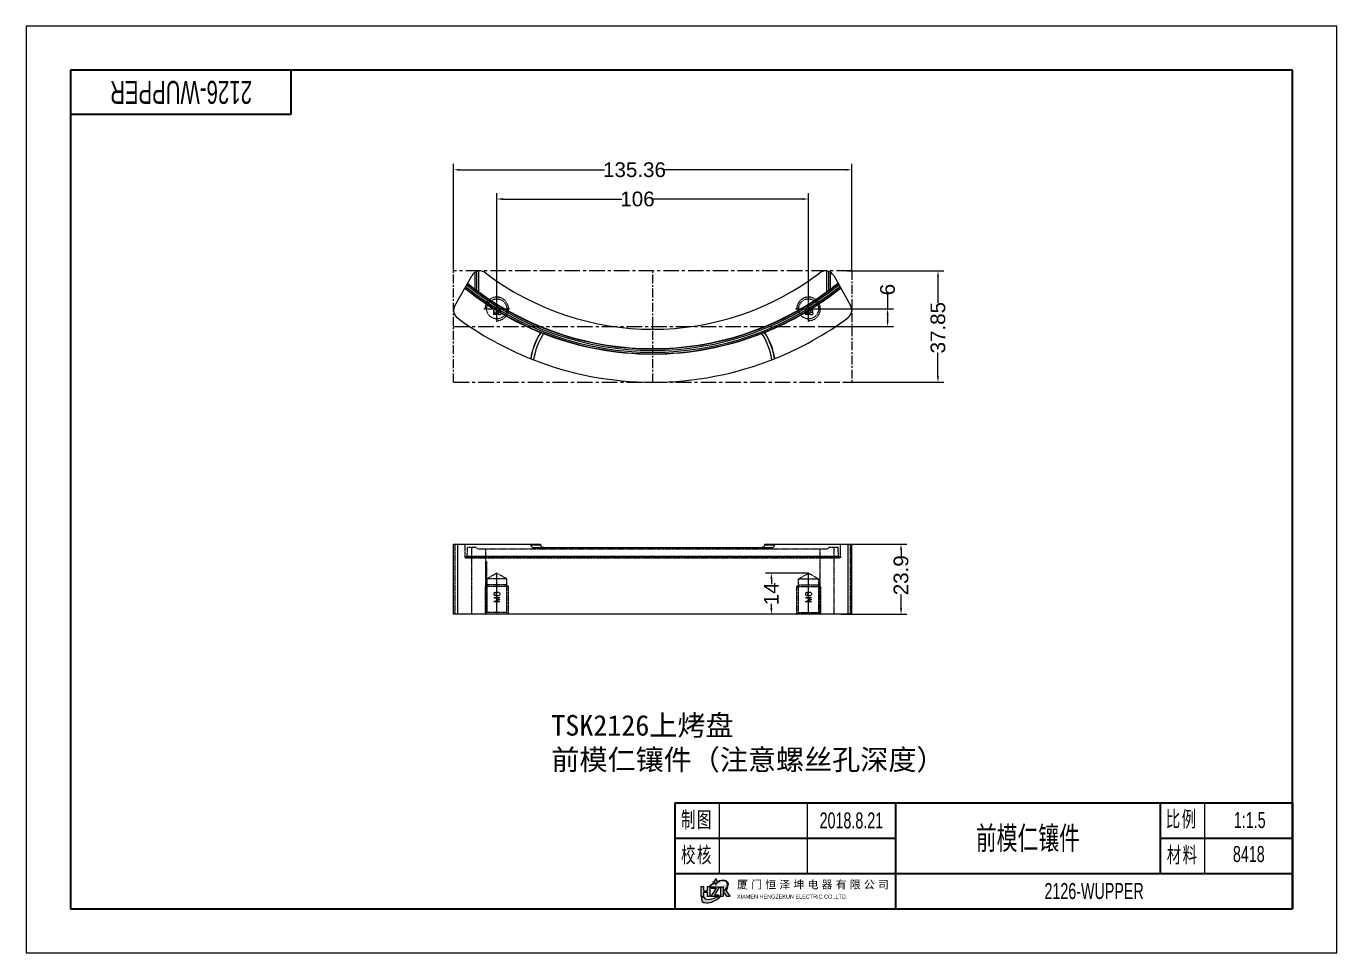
# Model space of a CAD drawing. Header units: inches. Extents: x -1272 to 960, y 895 to 1216.
# Drawn here: x -228.3 to 217.2, y 901 to 1216 of the extents above; entities that cross this region are included whole.
import ezdxf
from ezdxf.enums import TextEntityAlignment as Align

# ---------------------------------------------------------------- set-up
doc = ezdxf.new("R2010")
doc.units = ezdxf.units.IN
doc.header["$MEASUREMENT"] = 0
doc.linetypes.add('CENTER', pattern=[0.6, 0.375, -0.075, 0.075, -0.075])
doc.linetypes.add('HIDDEN', pattern=[0.2, 0.1, -0.1])
doc.layers.add('23', color=7, linetype='Continuous')
for name, color, linetype, lineweight in [('dim', 82, 'Continuous', 9), ('screw', 33, 'Continuous', 13), ('文字层', 3, 'Continuous', 18), ('粗实线层', 7, 'Continuous', 35), ('细实线层', 7, 'Continuous', 18)]:
    doc.layers.add(name, color=color, linetype=linetype, lineweight=lineweight)
doc.styles.get("Standard").update_dxf_attribs({"font": 'arial.ttf'})
doc.styles.add('TXT', font='txt.shx', dxfattribs={"bigfont": 'gbcbig.shx'})
doc.styles.add('标准', font='FSGB2312.ttf', dxfattribs={"width": 0.667})
doc.dimstyles.new('副本 STANDARD', dxfattribs={"dimtxt": 6, "dimasz": 4, "dimexe": 2, "dimexo": 0, "dimgap": 0, "dimtad": 0, "dimdsep": 46, "dimlunit": 6, "dimtxsty": 'Standard', "dimcen": 0, "dimclrd": 4, "dimclre": 4, "dimclrt": 6, "dimazin": 2, "dimtfac": 2, "dimtofl": 0, "dimtmove": 1, "dimatfit": 3, "dimfxl": 0, "dimtolj": 1, "dimtzin": 0, "dimarcsym": 0})

# ---------------------------------------------------------------- blocks, each defined once
blk = doc.blocks.new('screw_m8_g')
at = {"layer": 'screw', "color": 1, "linetype": 'CENTER', "ltscale": 0.248791}
for p, q in [((-4.4, 0), (4.4, 0)), ((0, -4.4), (0, 4.4))]:
    blk.add_line(p, q, dxfattribs=at)
at = {"layer": 'screw', "color": 33, "linetype": 'HIDDEN', "ltscale": 0.248791}
blk.add_circle((0, 0), 3.4, dxfattribs=at)
at = {"layer": 'screw', "color": 92, "linetype": 'HIDDEN', "ltscale": 0.248791}
blk.add_arc((0, 0), 4, 270, 180, dxfattribs=at)
at = {"layer": 'screw', "color": 6, "style": 'TXT'}
blk.add_text('M8', height=1.6, dxfattribs=at).set_placement((-1.36, -2))
blk = doc.blocks.new('*D16')
at = {"layer": 'Defpoints', "color": 0, "transparency": 16777216}
for p in [(-83.04, 1167.23), (-83.04, 1132.88), (52.32, 1132.88, 0)]:
    blk.add_point(p, dxfattribs=at)
at = {"layer": 'dim', "color": 4, "lineweight": -2, "transparency": 16777216}
for p, q in [((-83.04, 1132.88), (-83.04, 1169.23)), ((-81.04, 1167.23), (-31.69, 1167.23)), ((50.32, 1167.23), (-11.41, 1167.23)), ((52.32, 1132.88), (52.32, 1169.23))]:
    blk.add_line(p, q, dxfattribs=at)
at = {"layer": 'dim', "color": 4, "transparency": 16777216}
for points in [[(-81.04, 1167.56), (-81.04, 1166.9), (-83.04, 1167.23)], [(50.32, 1167.56), (50.32, 1166.9), (52.32, 1167.23)]]:
    blk.add_solid(points, dxfattribs=at)
at = {"layer": 'dim', "color": 6, "transparency": 16777216, "insert": (-21.55, 1167.23), "char_height": 5, "attachment_point": 5}
blk.add_mtext('\\A1;135.36', dxfattribs=at)
blk = doc.blocks.new('*D17')
at = {"layer": 'Defpoints', "color": 0, "transparency": 16777216}
for p in [(50.64, 1132.88, 0), (49.23, 1095.03), (81.61, 1095.03)]:
    blk.add_point(p, dxfattribs=at)
at = {"layer": 'dim', "color": 4, "lineweight": -2, "transparency": 16777216}
for p, q in [((50.64, 1132.88), (83.61, 1132.88)), ((81.61, 1130.88), (81.61, 1122)), ((81.61, 1097.03), (81.61, 1105.09)), ((49.23, 1095.03), (83.61, 1095.03))]:
    blk.add_line(p, q, dxfattribs=at)
at = {"layer": 'dim', "color": 4, "transparency": 16777216}
for points in [[(81.27, 1130.88), (81.94, 1130.88), (81.61, 1132.88)], [(81.27, 1097.03), (81.94, 1097.03), (81.61, 1095.03)]]:
    blk.add_solid(points, dxfattribs=at)
at = {"layer": 'dim', "color": 6, "transparency": 16777216, "insert": (81.61, 1113.55), "char_height": 5, "attachment_point": 5, "rotation": 90}
blk.add_mtext('\\A1;37.85', dxfattribs=at)
blk = doc.blocks.new('*D18')
at = {"layer": 'Defpoints', "color": 0, "transparency": 16777216}
for p in [(-68.36, 1157.29), (-68.36, 1124.35), (37.64, 1124.35)]:
    blk.add_point(p, dxfattribs=at)
at = {"layer": 'dim', "color": 4, "lineweight": -2, "transparency": 16777216}
for p, q in [((-68.36, 1124.35), (-68.36, 1159.29)), ((37.64, 1124.35), (37.64, 1159.29)), ((-66.36, 1157.29), (-25.83, 1157.29)), ((35.64, 1157.29), (-15.26, 1157.29))]:
    blk.add_line(p, q, dxfattribs=at)
at = {"layer": 'dim', "color": 4, "transparency": 16777216}
for points in [[(-66.36, 1157.62), (-66.36, 1156.96), (-68.36, 1157.29)], [(35.64, 1157.62), (35.64, 1156.96), (37.64, 1157.29)]]:
    blk.add_solid(points, dxfattribs=at)
at = {"layer": 'dim', "color": 6, "transparency": 16777216, "insert": (-20.54, 1157.29), "char_height": 5, "attachment_point": 5}
blk.add_mtext('\\A1;106', dxfattribs=at)
blk = doc.blocks.new('*D13')
at = {"layer": 'Defpoints', "color": 0, "transparency": 16777216}
for p in [(42.04, 1119.95), (42.04, 1113.95), (64.48, 1113.95)]:
    blk.add_point(p, dxfattribs=at)
at = {"layer": 'dim', "color": 4, "lineweight": -2, "transparency": 16777216}
for p, q in [((64.48, 1124.85), (64.48, 1119.95)), ((42.04, 1119.95), (66.48, 1119.95)), ((42.04, 1113.95), (66.48, 1113.95)), ((64.48, 1117.95), (64.48, 1115.95))]:
    blk.add_line(p, q, dxfattribs=at)
at = {"layer": 'dim', "color": 4, "transparency": 16777216}
for points in [[(64.14, 1117.95), (64.81, 1117.95), (64.48, 1119.95)], [(64.14, 1115.95), (64.81, 1115.95), (64.48, 1113.95)]]:
    blk.add_solid(points, dxfattribs=at)
at = {"layer": 'dim', "color": 6, "transparency": 16777216, "insert": (64.48, 1126.5), "char_height": 5, "attachment_point": 5, "rotation": 90}
blk.add_mtext('\\A1;6', dxfattribs=at)
blk = doc.blocks.new('*D14')
at = {"layer": 'Defpoints', "color": 0, "transparency": 16777216}
for p in [(49.78, 1040.01), (48.65, 1016.11), (69.06, 1016.11)]:
    blk.add_point(p, dxfattribs=at)
at = {"layer": 'dim', "color": 4, "lineweight": -2, "transparency": 16777216}
for p, q in [((49.78, 1040.01), (71.06, 1040.01)), ((69.06, 1038.01), (69.06, 1035.93)), ((69.06, 1018.11), (69.06, 1022.85)), ((48.65, 1016.11), (71.06, 1016.11))]:
    blk.add_line(p, q, dxfattribs=at)
at = {"layer": 'dim', "color": 4, "transparency": 16777216}
for points in [[(68.72, 1038.01), (69.39, 1038.01), (69.06, 1040.01)], [(68.72, 1018.11), (69.39, 1018.11), (69.06, 1016.11)]]:
    blk.add_solid(points, dxfattribs=at)
at = {"layer": 'dim', "color": 6, "transparency": 16777216, "insert": (69.06, 1029.39), "char_height": 5, "attachment_point": 5, "rotation": 90}
blk.add_mtext('\\A1;23.9', dxfattribs=at)
blk = doc.blocks.new('*D15')
at = {"layer": 'Defpoints', "color": 0, "transparency": 16777216}
for p in [(37.64, 1030.11), (24.99, 1016.11), (30.12, 1016.11)]:
    blk.add_point(p, dxfattribs=at)
at = {"layer": 'dim', "color": 4, "lineweight": -2, "transparency": 16777216}
for p, q in [((37.64, 1030.11), (22.99, 1030.11)), ((24.99, 1028.11), (24.99, 1026.38)), ((30.12, 1016.11), (22.99, 1016.11)), ((24.99, 1018.11), (24.99, 1019.71))]:
    blk.add_line(p, q, dxfattribs=at)
at = {"layer": 'dim', "color": 4, "transparency": 16777216}
for points in [[(24.66, 1028.11), (25.32, 1028.11), (24.99, 1030.11)], [(24.66, 1018.11), (25.32, 1018.11), (24.99, 1016.11)]]:
    blk.add_solid(points, dxfattribs=at)
at = {"layer": 'dim', "color": 6, "transparency": 16777216, "insert": (24.99, 1023.05), "char_height": 5, "attachment_point": 5, "rotation": 90}
blk.add_mtext('\\A1;14', dxfattribs=at)
blk = doc.blocks.new('A4图框')
at = {"layer": '粗实线层'}
for p, q in [((-138.5, 95), (-138.5, -95)), ((138.5, 95), (-138.5, 95)), ((-88.5, 95), (-88.5, 85)), ((138.5, -95), (138.5, 95)), ((-88.5, 85), (-138.5, 85)), ((-138.5, -95), (138.5, -95))]:
    blk.add_line(p, q, dxfattribs=at)
at = {"layer": '细实线层'}
for p, q in [((148.5, 105), (-148.5, 105)), ((-148.5, 105), (-148.5, -105)), ((148.5, -105), (148.5, 105)), ((-148.5, -105), (148.5, -105))]:
    blk.add_line(p, q, dxfattribs=at)
at = {"layer": '文字层', "style": '标准', "width": 0.667}
blk.add_attdef('图纸编号', text='', height=5.19, rotation=180, dxfattribs=at).set_placement((-113.41, 90), align=Align.MIDDLE_CENTER)
blk = doc.blocks.new('A4标题栏')
h = blk.add_hatch(color=3)
h.dxf.hatch_style = 1
h.paths.add_polyline_path([(-132, 4.92), (-132.71, 4.92), (-132.71, 4.01), (-133.41, 4.01), (-133.41, 4.92), (-134.11, 4.92), (-134.11, 2.82), (-133.41, 2.82), (-133.41, 3.73), (-132.71, 3.73), (-132.71, 2.82), (-132, 2.82)])
h.paths.add_polyline_path([(-129.9, 4.92), (-131.74, 4.92), (-131.74, 4.64), (-130.67, 4.64), (-131.83, 2.82), (-130.07, 2.82), (-130.07, 3.1), (-131.02, 3.1)])
h.paths.add_polyline_path([(-129.02, 4.92), (-129.67, 4.92), (-129.67, 2.82), (-129.02, 2.82)])
edge = h.paths.add_edge_path()
edge.add_ellipse((-130.95, 3.87), major_axis=(-2.89, -2.17), ratio=0.475526, start_angle=127.0084, end_angle=146.5686)
edge.add_line((-127.97, 4.92), (-128.25, 4.92))
edge.add_ellipse((-130.78, 4.22), major_axis=(-2.55, -1.75), ratio=0.462381, start_angle=113.418, end_angle=143.4361, ccw=False)
edge.add_line((-129.02, 3.83), (-128.29, 2.82))
edge.add_line((-128.29, 2.82), (-127.44, 2.82))
edge.add_line((-127.44, 2.82), (-128.39, 4.08))
h.paths.add_polyline_path([(-129.95, 6.08, -0.414214), (-130.71, 6.84, -0.414214), (-131.47, 6.08, -0.414214), (-130.71, 5.32, -0.414214)])
h = blk.add_hatch(color=3)
h.dxf.hatch_style = 1
edge = h.paths.add_edge_path()
edge.add_ellipse((-130.78, 4.22), major_axis=(-2.55, -1.75), ratio=0.462381, start_angle=259.9884, end_angle=277.0287, ccw=False)
edge.add_arc((-131.47, 5.32), 0.495, 47.0815, 59.7575)
edge.add_ellipse((-130.95, 3.87), major_axis=(-2.89, -2.17), ratio=0.475526, start_angle=255.3223, end_angle=271.8023)
edge.add_line((-132.07, 5.18), (-131.89, 5.18))
edge = h.paths.add_edge_path()
edge.add_ellipse((-130.95, 3.87), major_axis=(-2.89, -2.17), ratio=0.475526, start_angle=152.9499, end_angle=232.8461)
edge.add_arc((-129.74, 6.93), 0.709, 246.2468, 261.3719)
edge.add_ellipse((-130.78, 4.22), major_axis=(-2.55, -1.75), ratio=0.462381, start_angle=150.9505, end_angle=232.0867, ccw=False)
edge.add_line((-128.15, 5.18), (-127.9, 5.18))
edge = h.paths.add_edge_path()
edge.add_ellipse((-130.95, 3.87), major_axis=(-2.89, -2.17), ratio=0.475526, start_angle=330.9377, end_angle=453.8146)
edge.add_line((-129.73, 2.64), (-130.63, 2.64))
edge.add_ellipse((-130.78, 4.22), major_axis=(-2.55, -1.75), ratio=0.462381, start_angle=352.501, end_angle=435.4781, ccw=False)
edge.add_line((-133.41, 2.64), (-133.98, 2.64))
h.paths.add_polyline_path([(-124.92, 1.33), (-97.75, 1.33), (-97.75, 2.79), (-124.92, 2.79)], flags=9)
h.paths.add_polyline_path([(-125.19, 3.38), (-97.3, 3.38), (-97.3, 6.3), (-125.19, 6.3)], flags=9)
at = {"color": 3}
for p, q in [((-133.41, 4.92), (-134.11, 4.92)), ((-134.11, 4.92), (-134.11, 2.82)), ((-133.41, 4.01), (-133.41, 4.92)), ((-133.41, 4.01), (-132.71, 4.01)), ((-133.41, 2.82), (-133.41, 3.73)), ((-133.41, 3.73), (-132.71, 3.73)), ((-132.71, 4.92), (-132.71, 4.01)), ((-132, 4.92), (-132.71, 4.92)), ((-132.71, 3.73), (-132.71, 2.82)), ((-132.07, 5.18), (-131.89, 5.18)), ((-132, 2.82), (-132, 4.92)), ((-130.67, 4.64), (-131.83, 2.82)), ((-131.74, 4.92), (-129.9, 4.92)), ((-131.74, 4.92), (-131.74, 4.64)), ((-131.74, 4.64), (-130.67, 4.64)), ((-129.9, 4.92), (-131.02, 3.1)), ((-131.02, 3.1), (-130.07, 3.1)), ((-130.07, 3.1), (-130.07, 2.82)), ((-129.67, 4.92), (-129.02, 4.92)), ((-129.67, 4.92), (-129.67, 2.82)), ((-129.02, 4.92), (-129.02, 2.82)), ((-129.02, 3.83), (-128.29, 2.82)), ((-127.44, 2.82), (-128.39, 4.08)), ((-128.25, 4.92), (-127.97, 4.92)), ((-128.15, 5.18), (-127.9, 5.18)), ((-134.11, 2.82), (-133.41, 2.82)), ((-132.71, 2.82), (-132, 2.82)), ((-131.83, 2.82), (-130.07, 2.82)), ((-129.67, 2.82), (-129.02, 2.82)), ((-128.29, 2.82), (-127.44, 2.82))]:
    blk.add_line(p, q, dxfattribs=at)
for points in [[(-133.41, 2.64), (-133.98, 2.64)], [(-129.73, 2.64), (-130.63, 2.64)]]:
    blk.add_lwpolyline(points, dxfattribs=at)
for centre, radius, start, end in [((-131.47, 6.84), 0.758, 270, 0), ((-131.47, 5.32), 0.758, 0, 90), ((-129.95, 6.84), 0.758, 180, 270), ((-129.95, 5.32), 0.758, 90, 180), ((-129.74, 6.93), 0.709, 246.2468, 261.3719), ((-131.47, 5.32), 0.495, 47.0815, 59.7575)]:
    blk.add_arc(centre, radius, start, end, dxfattribs=at)
for centre, major_axis, ratio, start_param, end_param in [((-130.95, 3.87), (-2.89, -2.17), 0.475526, 2.66948, 4.06393), ((-130.78, 4.22), (-2.55, -1.75), 0.462381, 2.634582, 4.050677), ((-130.95, 3.87), (-2.89, -2.17), 0.475526, 4.456214, 4.743846), ((-130.78, 4.22), (-2.55, -1.75), 0.462381, 4.537653, 4.835062), ((-130.78, 4.22), (-2.55, -1.75), 0.462381, 1.979518, 2.503433), ((-130.95, 3.87), (-2.89, -2.17), 0.475526, 2.216715, 2.558104), ((-130.95, 3.87), (-2.89, -2.17), 0.475526, 5.775953, 7.920559), ((-130.78, 4.22), (-2.55, -1.75), 0.462381, 6.152303, 7.600527)]:
    blk.add_ellipse(centre, major_axis=major_axis, ratio=ratio, start_param=start_param, end_param=end_param, dxfattribs=at)
at = {"layer": '粗实线层'}
for p, q in [((-140, 24), (-140, 0)), ((-140, 24), (0, 24)), ((-90, 24), (-90, 0)), ((-30, 24), (-30, 8)), ((0, 24), (0, 0)), ((0, 24), (0, 8)), ((-140, 16), (-90, 16)), ((-30, 16), (0, 16)), ((-140, 8), (0, 8)), ((-140, 0), (0, 0))]:
    blk.add_line(p, q, dxfattribs=at)
at = {"layer": '细实线层'}
for p, q in [((-130, 24), (-130, 8)), ((-110, 24), (-110, 8)), ((-20, 24), (-20, 8))]:
    blk.add_line(p, q, dxfattribs=at)
at = {"color": 3, "attachment_point": 1}
for s, insert, char_height in [('{\\f汉仪综艺体简|b0|i0|c134|p49;\\T1.3;厦门恒泽坤电器有限公司}', (-125.9, 6.35), 1.8), ('{\\f汉仪综艺体简|b0|i0|c134|p49;XIAMEN HENGZEKUN ELECTRIC CO.,LTD.}', (-125.93, 3.19), 0.9)]:
    blk.add_mtext_dynamic_manual_height_columns(s, width=1520, gutter_width=12.5, heights=[0], dxfattribs=dict(at, insert=insert, char_height=char_height))
at = {"layer": '文字层', "char_height": 3.597, "width": 18, "attachment_point": 5, "line_spacing_factor": 0.963108, "style": '标准'}
for s, insert in [('\\T1.1;制图', (-135, 20)), ('{\\T1.1;比例}', (-25.15, 20.14)), ('\\T1.1;校核', (-135, 12)), ('{\\T1.1;材料}', (-24.93, 12.02))]:
    blk.add_mtext(s, dxfattribs=dict(at, insert=insert))
at = {"layer": '文字层', "style": '标准', "width": 0.667}
for tag, height, p in [('制图签名', 3.63, (-120, 20)), ('制图日期', 3.63, (-100, 20)), ('图纸比例', 3.63, (-9.73, 20.09)), ('图纸名称', 5.19, (-60, 16)), ('校核签名', 3.63, (-120, 12)), ('校核日期', 3.63, (-100, 12)), ('材料', 3.63, (-9.94, 12.38)), ('图纸编号', 3.63, (-45, 4))]:
    blk.add_attdef(tag, text='', height=height, dxfattribs=at).set_placement(p, align=Align.MIDDLE_CENTER)

msp = doc.modelspace()

# ---------------------------------------------------------------- linework, layer by layer
at = {"layer": '23', "color": 1, "linetype": 'CENTER', "ltscale": 8}
for p, q in [((-83.044, 1095.03, 0), (-83.044, 1132.876)), ((-15.364, 1095.03), (-15.364, 1132.876)), ((52.316, 1132.876, 0), (52.316, 1095.03))]:
    msp.add_line(p, q, dxfattribs=at)
at = {"layer": '23', "color": 1, "linetype": 'CENTER', "ltscale": 14}
for p, q in [((52.316, 1132.876, 0), (-83.044, 1132.876)), ((-83.044, 1113.953), (52.316, 1113.953)), ((-83.044, 1095.03, 0), (52.316, 1095.03))]:
    msp.add_line(p, q, dxfattribs=at)
at = {"layer": '23', "color": 7, "linetype": 'Continuous'}
for p, q in [((-75.838, 1132.34), (-75.838, 1126.764)), ((-75.175, 1126.25), (-75.175, 1132.665)), ((-74.512, 1125.746), (-74.512, 1132.823)), ((43.753, 1132.854), (43.753, 1125.749)), ((44.416, 1132.704), (44.416, 1126.254)), ((45.078, 1126.767), (45.078, 1132.388)), ((-82.633, 1121.021), (-76.896, 1131.218)), ((46.168, 1131.245), (51.905, 1121.048)), ((-53.463, 1111.935), (-53.392, 1111.918)), ((22.669, 1111.934), (22.74, 1111.952)), ((-56.766, 1102.978), (-56.832, 1103.004)), ((26.117, 1103.024), (26.051, 1102.997)), ((-83.044, 1016.111), (-83.044, 1040.007)), ((-83.044, 1040.007), (-53.463, 1040.007)), ((-81.745, 1040.007), (-81.745, 1016.111)), ((-56.766, 1039.613), (-56.832, 1040.007)), ((-53.392, 1039.613), (-56.766, 1039.613)), ((-55.823, 1038.787), (25.108, 1038.787)), ((-53.463, 1040.007), (-53.392, 1039.613)), ((22.669, 1039.613), (22.74, 1040.007)), ((26.051, 1039.613), (22.669, 1039.613)), ((22.74, 1040.007), (52.316, 1040.007)), ((26.117, 1040.007), (26.051, 1039.613)), ((51.018, 1040.007), (51.018, 1016.111)), ((52.316, 1016.111), (52.316, 1040.007)), ((52.316, 1016.111), (-83.044, 1016.111))]:
    msp.add_line(p, q, dxfattribs=at)
at = {"layer": '23', "color": 8, "linetype": 'HIDDEN'}
for p, q in [((-82.633, 1040.007), (-82.633, 1016.111)), ((-79.264, 1040.007), (-79.209, 1035.776)), ((-78.396, 1035.763), (-78.314, 1038.902)), ((-78.314, 1038.902), (-75.838, 1038.902)), ((-76.896, 1016.111), (-76.896, 1038.902)), ((-74.512, 1038.399), (43.753, 1038.399)), ((-72.168, 1038.399), (-72.168, 1016.111)), ((41.439, 1038.399), (41.439, 1016.111)), ((45.078, 1038.902), (47.586, 1038.902)), ((46.168, 1038.902), (46.168, 1016.111)), ((47.586, 1038.902), (47.667, 1035.763)), ((48.481, 1035.776), (48.536, 1040.007)), ((51.905, 1016.111), (51.905, 1040.007)), ((-79.202, 1035.776), (48.474, 1035.776)), ((-78.961, 1035.289), (48.232, 1035.289)), ((47.667, 1035.763), (-78.396, 1035.763))]:
    msp.add_line(p, q, dxfattribs=at)
at = {"layer": '23', "color": 1, "linetype": 'CENTER', "ltscale": 0.174154}
for p, q in [((-68.364, 1016.111), (-68.364, 1030.111)), ((37.636, 1016.111), (37.636, 1030.111))]:
    msp.add_line(p, q, dxfattribs=at)
at = {"layer": '23', "color": 7, "linetype": 'Continuous'}
for centre, radius, start, end in [((-74.107, 1129.649), 3.2, 52.70186, 150.6372), ((-15.382, 1206.741), 93.711, 232.70186, 307.32513), ((43.379, 1129.676), 3.2, 29.3628, 127.32513), ((-15.382, 1206.741), 102.057, 231.29322, 308.73249), ((-15.382, 1206.741), 101.558, 231.24168, 308.78417), ((-15.382, 1206.741), 100.92, 231.18179, 308.84423), ((-15.382, 1206.741), 100.421, 231.13434, 308.89181), ((-15.382, 1206.741), 100.256, 231.11861, 232.91394), ((-15.382, 1206.741), 100.256, 307.08936, 308.90759), ((-15.382, 1206.741), 102.168, 231.29833, 248.11592), ((-15.382, 1206.741), 100.283, 233.86882, 306.13444), ((-15.382, 1206.741), 102.168, 291.90885, 308.72736), ((-79.844, 1119.452), 3.2, 150.6372, 233.55477), ((49.116, 1119.479), 3.2, 306.46929, 29.3628), ((-15.382, 1206.741), 111.711, 233.55477, 248.21987), ((-15.382, 1206.741), 111.711, 291.80711, 306.46929), ((-34.821, 1099.802), 22.243, 146.94243, 171.72289), ((-34.821, 1099.802), 22.173, 146.87977, 171.76591), ((-34.821, 1099.802), 21.189, 146.27466, 172.39377), ((-15.382, 1206.741), 102.136, 248.72374, 291.30095), ((4.109, 1099.802), 21.189, 7.65834, 33.77733), ((4.109, 1099.802), 22.173, 8.28503, 33.17095), ((4.109, 1099.802), 22.243, 8.32796, 33.10821), ((-15.382, 1206.741), 111.711, 248.25649, 291.7705)]:
    msp.add_arc(centre, radius, start, end, dxfattribs=at)
at = {"layer": '23', "color": 8, "linetype": 'HIDDEN'}
for centre, start, end in [((-75.838, 1037.902), 48.48221, 90), ((-74.512, 1039.399), 228.48221, 270), ((43.753, 1039.399), 270, 311.51779), ((45.078, 1037.902), 90, 131.51779)]:
    msp.add_arc(centre, 1, start, end, dxfattribs=at)
at = {"layer": '23', "color": 7, "linetype": 'Continuous'}
for points, knots in [([(-75.838, 1126.764), (-75.779, 1126.719), (-75.557, 1126.55), (-75.336, 1126.379), (-75.175, 1126.25)], [0, 0, 0, 0, 0.2639902, 1, 1, 1, 1]), ([(-75.175, 1126.25), (-75.125, 1126.211), (-74.907, 1126.039), (-74.685, 1125.872), (-74.512, 1125.746)], [0, 0, 0, 0, 0.2296091, 1, 1, 1, 1]), ([(43.753, 1125.749), (43.812, 1125.792), (44.035, 1125.957), (44.256, 1126.126), (44.416, 1126.254)], [0, 0, 0, 0, 0.264105, 1, 1, 1, 1]), ([(44.416, 1126.254), (44.466, 1126.294), (44.685, 1126.467), (44.907, 1126.637), (45.078, 1126.767)], [0, 0, 0, 0, 0.2296218, 1, 1, 1, 1]), ([(-52.444, 1111.566), (-52.552, 1111.608), (-52.755, 1111.687), (-53.032, 1111.792), (-53.224, 1111.863), (-53.337, 1111.901), (-53.376, 1111.914), (-53.392, 1111.918)], [0, 0, 0, 0, 0.3435356, 0.647812, 0.8763888, 0.952732, 1, 1, 1, 1]), ([(22.669, 1111.934), (22.653, 1111.93), (22.613, 1111.918), (22.501, 1111.879), (22.308, 1111.808), (22.032, 1111.703), (21.829, 1111.624), (21.721, 1111.582)], [0, 0, 0, 0, 0.0472724, 0.1236212, 0.3522063, 0.6564771, 1, 1, 1, 1]), ([(-56.766, 1039.613), (-56.746, 1039.498), (-56.669, 1039.275), (-56.45, 1039.004), (-56.156, 1038.827), (-55.933, 1038.787), (-55.823, 1038.787)], [0, 0, 0, 0, 0.2579595, 0.5104195, 0.7569903, 1, 1, 1, 1]), ([(-52.444, 1038.787), (-52.554, 1038.787), (-52.777, 1038.828), (-53.071, 1039.005), (-53.291, 1039.276), (-53.371, 1039.498), (-53.392, 1039.613)], [0, 0, 0, 0, 0.242562, 0.4893354, 0.7421441, 1, 1, 1, 1]), ([(22.669, 1039.613), (22.648, 1039.498), (22.568, 1039.276), (22.348, 1039.005), (22.054, 1038.828), (21.83, 1038.787), (21.721, 1038.787)], [0, 0, 0, 0, 0.257876, 0.5106899, 0.7574535, 1, 1, 1, 1]), ([(25.108, 1038.787), (25.218, 1038.787), (25.441, 1038.827), (25.735, 1039.004), (25.954, 1039.275), (26.031, 1039.498), (26.051, 1039.613)], [0, 0, 0, 0, 0.2429874, 0.4895516, 0.7420213, 1, 1, 1, 1])]:
    msp.add_open_spline(points, degree=3, knots=knots, dxfattribs=at)
at = {"layer": '23', "color": 8, "linetype": 'HIDDEN'}
for points, knots in [([(-78.961, 1035.289), (-78.994, 1035.289), (-79.048, 1035.314), (-79.1, 1035.371), (-79.152, 1035.457), (-79.196, 1035.594), (-79.208, 1035.713), (-79.209, 1035.776)], [0, 0, 0, 0, 0.1697835, 0.2740317, 0.3940735, 0.6778969, 1, 1, 1, 1]), ([(-78.396, 1035.763), (-78.397, 1035.701), (-78.411, 1035.585), (-78.455, 1035.452), (-78.507, 1035.369), (-78.559, 1035.313), (-78.611, 1035.289), (-78.644, 1035.289)], [0, 0, 0, 0, 0.3225511, 0.605675, 0.7254021, 0.8295529, 1, 1, 1, 1]), ([(47.916, 1035.289), (47.883, 1035.289), (47.83, 1035.313), (47.779, 1035.369), (47.727, 1035.452), (47.683, 1035.585), (47.669, 1035.701), (47.667, 1035.763)], [0, 0, 0, 0, 0.1704455, 0.2745948, 0.3943195, 0.6774397, 1, 1, 1, 1]), ([(48.481, 1035.776), (48.48, 1035.713), (48.467, 1035.594), (48.424, 1035.457), (48.371, 1035.371), (48.319, 1035.314), (48.266, 1035.289), (48.232, 1035.289)], [0, 0, 0, 0, 0.322102, 0.6059251, 0.7259648, 0.8302115, 1, 1, 1, 1])]:
    msp.add_open_spline(points, degree=3, knots=knots, dxfattribs=at)
at = {"layer": 'screw', "color": 8, "linetype": 'HIDDEN', "ltscale": 0.497582}
for p, q in [((-71.764, 1016.711), (-71.764, 1034.111)), ((-68.364, 1030.111), (-71.764, 1028.148)), ((-64.964, 1028.148), (-68.364, 1030.111)), ((34.236, 1028.148), (37.636, 1030.111)), ((37.636, 1030.111), (41.036, 1028.148)), ((-71.764, 1028.148), (-71.764, 1016.711)), ((-64.964, 1028.148), (-71.764, 1028.148)), ((-64.964, 1016.711), (-64.964, 1028.148)), ((34.236, 1016.711), (34.236, 1028.148)), ((34.236, 1028.148), (41.036, 1028.148)), ((41.036, 1028.148), (41.036, 1016.711)), ((-71.764, 1016.711), (-72.364, 1016.111)), ((-64.964, 1016.711), (-71.764, 1016.711)), ((-64.364, 1016.111), (-64.964, 1016.711)), ((33.636, 1016.111), (34.236, 1016.711)), ((34.236, 1016.711), (41.036, 1016.711)), ((41.036, 1016.711), (41.636, 1016.111))]:
    msp.add_line(p, q, dxfattribs=at)
at = {"layer": 'screw', "color": 1, "linetype": 'CENTER', "ltscale": 0.310989}
for p, q in [((-68.364, 1016.111), (-68.364, 1030.111)), ((37.636, 1016.111), (37.636, 1030.111))]:
    msp.add_line(p, q, dxfattribs=at)
at = {"layer": 'screw', "color": 92, "linetype": 'HIDDEN', "ltscale": 0.497582}
for p, q in [((-71.764, 1026.148), (-72.364, 1025.548)), ((-72.364, 1025.548), (-72.364, 1016.111)), ((-64.364, 1025.548), (-72.364, 1025.548)), ((-64.964, 1026.148), (-71.764, 1026.148)), ((-64.364, 1025.548), (-64.964, 1026.148)), ((-64.364, 1016.111), (-64.364, 1025.548)), ((33.636, 1025.548), (34.236, 1026.148)), ((33.636, 1016.111), (33.636, 1025.548)), ((33.636, 1025.548), (41.636, 1025.548)), ((34.236, 1026.148), (41.036, 1026.148)), ((41.036, 1026.148), (41.636, 1025.548)), ((41.636, 1025.548), (41.636, 1016.111))]:
    msp.add_line(p, q, dxfattribs=at)

# ---------------------------------------------------------------- block references
at = {"xscale": 1.5, "yscale": 1.5, "zscale": 1.5}
for name, p, values in [('A4图框', (-5.57, 1058.544), {'图纸编号': '2126-WUPPER'}), ('A4标题栏', (202.18, 916.044), {'图纸编号': '2126-WUPPER', '材料': '8418', '制图日期': '2018.8.21', '图纸比例': '1:1.5', '图纸名称': '前模仁镶件'})]:
    msp.add_blockref(name, p, dxfattribs=at).add_auto_attribs(values)
at = {"layer": 'screw'}
for p in [(-68.364, 1119.953), (37.636, 1119.953)]:
    msp.add_blockref('screw_m8_g', p, dxfattribs=at)

# ---------------------------------------------------------------- texts
at = {"insert": (-49.825, 981.869), "char_height": 7, "width": 231.00041, "attachment_point": 1}
msp.add_mtext('{\\fSimSun|b0|i0|c134|p2;TSK2126上烤盘\\P前模仁镶件（注意螺丝孔深度）}', dxfattribs=at)
at = {"layer": 'screw', "color": 6, "linetype": 'HIDDEN', "ltscale": 0.497582, "style": 'TXT'}
for p in [(-68.364, 1021.966), (37.636, 1021.966)]:
    msp.add_text('M8', height=2, rotation=90, dxfattribs=at).set_placement(p, align=Align.MIDDLE)

# ---------------------------------------------------------------- dimensions: what is measured, and where the dimension line sits
at = {"layer": 'dim'}
for base, p1, p2, picture, middle in [((-83.044, 1167.23), (52.316, 1132.876, 0), (-83.044, 1132.876), '*D16', (-21.551, 1167.23)), ((-68.364, 1157.29), (37.636, 1124.353), (-68.364, 1124.353), '*D18', (-20.542, 1157.29))]:
    dim = msp.add_linear_dim(base=base, p1=p1, p2=p2, dimstyle='副本 STANDARD', override={"dimtxt": 5, "dimasz": 2}, dxfattribs=at)
    dim.commit()
    dim.dimension.update_dxf_attribs({"geometry": picture, "text_midpoint": middle, "dimtype": 160})
for base, p1, p2, picture, middle in [((81.607, 1095.03), (50.637, 1132.876, 0), (49.234, 1095.03), '*D17', (81.607, 1113.546)), ((64.475, 1113.953), (42.036, 1119.953), (42.036, 1113.953), '*D13', (64.475, 1126.5)), ((69.057, 1016.111), (49.784, 1040.007), (48.654, 1016.111), '*D14', (69.057, 1029.392)), ((24.99, 1016.111), (37.636, 1030.111), (30.116, 1016.111), '*D15', (24.99, 1023.049))]:
    dim = msp.add_linear_dim(base=base, p1=p1, p2=p2, angle=90, dimstyle='副本 STANDARD', override={"dimtxt": 5, "dimasz": 2}, dxfattribs=at)
    dim.commit()
    dim.dimension.update_dxf_attribs({"geometry": picture, "text_midpoint": middle, "dimtype": 160})

doc.saveas('drawing.dxf')
